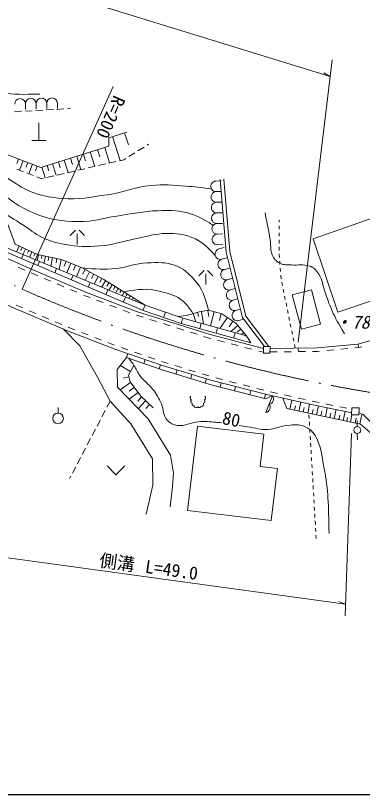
# Model space of a CAD drawing. Units: millimetres, scale not verified. Extents: x -145728 to 680000, y 20000 to 380000.
# Drawn here: x 116736 to 165697, y 205000 to 314974 of the extents above; entities that cross this region are included whole.
import ezdxf
from ezdxf.enums import TextEntityAlignment as Align

# ---------------------------------------------------------------- set-up
doc = ezdxf.new("R2010")
doc.units = ezdxf.units.MM
doc.header["$LTSCALE"] = 1000
doc.linetypes.add('LONG_DASHED_DOTTED', pattern=[15.25, 12, -1.5, 0.25, -1.5])
for name, color, linetype, lineweight in [('M-BGD', 7, 'Continuous', 13), ('M-BMK', 7, 'LONG_DASHED_DOTTED', 13), ('M-STR-HTXT', 7, 'Continuous', 13), ('M-TTL-BAND', 7, 'Continuous', 25)]:
    doc.layers.add(name, color=color, linetype=linetype, lineweight=lineweight)
doc.styles.add('ＭＳ ゴシック', font='')
doc.styles.get('ＭＳ ゴシック').set_extended_font_data('MS Gothic')

msp = doc.modelspace()

# ---------------------------------------------------------------- linework, layer by layer
at = {"layer": 'M-BGD'}
for p, q in [((118134, 302513), (118152, 301763)), ((119634, 302549), (119652, 301799)), ((121133, 302585), (121151, 301835)), ((122633, 302621), (122651, 301871)), ((116573, 301401), (117572, 301456)), ((118071, 301484), (119069, 301539)), ((119569, 301567), (120567, 301622)), ((121066, 301649), (122065, 301705)), ((122564, 301732), (123562, 301787)), ((124062, 301815), (124472, 301838)), ((120040, 297326), (120040, 299826)), ((132109, 298426), (132655, 296741)), ((119040, 297326), (121040, 297326)), ((130425, 297880), (131516, 294511)), ((128291, 296044), (128612, 295021)), ((129314, 296365), (130006, 294162)), ((134015, 295867), (134865, 296392)), ((135291, 296655), (135518, 296796)), ((124487, 294850), (124764, 293968)), ((125369, 295127), (125965, 293228)), ((126319, 295425), (126617, 294475)), ((127269, 295723), (127911, 293678)), ((132004, 294624), (132313, 294815)), ((132739, 295078), (133589, 295604)), ((117149, 294716), (116902, 294066)), ((117799, 294470), (117300, 293154)), ((118457, 294220), (118207, 293562)), ((119114, 293970), (118610, 292641)), ((119779, 293718), (119527, 293053)), ((121208, 293821), (121446, 293061)), ((121968, 294059), (122482, 292422)), ((122787, 294316), (123044, 293498)), ((123605, 294573), (124159, 292810)), ((127000, 293467), (127974, 293692)), ((128461, 293805), (129435, 294030)), ((129923, 294143), (130897, 294368)), ((131384, 294481), (132004, 294624)), ((116931, 293299), (117862, 292934)), ((118327, 292751), (119258, 292386)), ((120447, 293582), (120925, 292062)), ((122615, 292453), (123590, 292678)), ((124077, 292791), (125051, 293016)), ((125538, 293129), (126513, 293354)), ((119724, 292204), (120397, 291940)), ((120397, 291940), (120667, 292002)), ((121154, 292115), (122128, 292340)), ((145024, 291613), (145774, 291633)), ((145063, 290114), (145812, 290133)), ((145101, 288614), (145851, 288634)), ((145140, 287115), (145890, 287134)), ((153961, 285809), (153962, 286127)), ((145179, 285615), (145928, 285635)), ((153957, 284809), (153959, 285309)), ((125195, 284669), (124445, 283919)), ((125445, 282669), (125445, 284169)), ((125695, 284669), (126445, 283919)), ((145217, 284116), (145967, 284135)), ((153954, 283809), (153956, 284309)), ((145256, 282616), (146006, 282635)), ((153951, 282809), (153952, 283309)), ((117231, 282428), (116852, 281603)), ((117686, 282219), (117496, 281807)), ((118140, 282010), (117776, 281219)), ((118594, 281801), (118412, 281406)), ((119048, 281592), (118700, 280836)), ((145437, 282020), (146159, 282221)), ((153947, 281809), (153949, 282309)), ((117552, 280660), (117789, 281214)), ((119502, 281383), (119328, 281005)), ((119966, 281203), (119798, 280380)), ((120456, 281103), (120372, 280692)), ((120946, 281003), (120739, 279990)), ((121453, 280900), (121349, 280393)), ((121960, 280797), (121713, 279586)), ((122565, 280673), (122442, 280068)), ((123171, 280550), (122876, 279103)), ((145837, 280575), (146560, 280775)), ((153946, 281268), (153946, 281309)), ((153981, 280810), (153946, 281268)), ((117112, 279444), (118026, 279036)), ((119879, 279665), (120126, 280244)), ((123855, 280275), (123573, 279592)), ((124538, 279993), (123980, 278645)), ((125212, 279714), (124933, 279040)), ((125886, 279435), (125327, 278086)), ((154059, 279813), (154020, 280312)), ((118942, 278636), (119863, 278246)), ((122269, 278643), (122527, 279247)), ((124578, 277657), (124847, 278285)), ((126541, 279115), (126199, 278470)), ((127186, 278773), (126553, 277577)), ((127785, 278457), (127468, 277858)), ((143344, 278997), (142594, 278247)), ((143594, 276997), (143594, 278497)), ((143844, 278997), (144594, 278247)), ((146238, 279129), (146961, 279330)), ((154136, 278816), (154097, 279315)), ((154214, 277819), (154175, 278318)), ((120784, 277857), (121705, 277467)), ((126966, 276636), (127246, 277289)), ((128383, 278140), (127809, 277056)), ((128925, 277853), (128638, 277311)), ((129456, 277546), (128876, 276613)), ((129922, 277256), (129632, 276789)), ((146639, 277684), (147379, 277889)), ((154412, 276839), (154311, 277329)), ((122626, 277077), (123547, 276688)), ((124468, 276298), (125389, 275908)), ((129480, 275561), (129771, 276241)), ((130389, 276965), (129904, 276186)), ((130813, 276701), (130571, 276312)), ((131238, 276437), (130840, 275798)), ((131662, 276173), (131464, 275853)), ((147039, 276238), (147740, 276433)), ((154612, 275859), (154512, 276349)), ((126310, 275519), (126564, 275411)), ((126564, 275411), (127241, 275154)), ((132087, 275909), (131776, 275409)), ((131932, 274513), (132234, 275219)), ((132511, 275644), (132354, 275395)), ((132934, 275377), (132710, 275022)), ((133357, 275110), (133245, 274933)), ((147440, 274793), (148102, 274976)), ((154812, 274880), (154712, 275370)), ((116815, 274074), (117736, 273685)), ((128176, 274799), (129111, 274444)), ((130045, 274089), (130980, 273734)), ((133780, 274844), (133647, 274633)), ((134203, 274577), (134136, 274472)), ((134697, 273332), (135011, 274067)), ((155013, 273900), (154913, 274390)), ((118658, 273296), (119579, 272908)), ((131915, 273379), (132850, 273024)), ((137624, 272330), (137883, 273087)), ((141819, 272914), (142162, 271740)), ((142406, 273085), (142578, 272498)), ((143003, 273213), (143285, 271428)), ((143895, 273354), (144036, 272462)), ((144772, 273159), (144257, 271158)), ((145773, 272902), (145515, 271901)), ((147841, 273347), (148464, 273520)), ((155213, 272920), (155113, 273410)), ((120500, 272519), (121422, 272130)), ((122343, 271742), (123264, 271353)), ((133788, 272677), (134741, 272376)), ((135695, 272075), (136649, 271775)), ((140110, 271482), (140368, 272239)), ((146637, 272343), (145574, 270792)), ((147412, 271811), (146881, 271036)), ((148241, 271902), (148936, 272095)), ((155414, 271941), (155314, 272431)), ((124186, 270964), (124232, 270945)), ((124232, 270945), (125118, 270602)), ((137602, 271474), (138556, 271173)), ((139510, 270873), (140464, 270572)), ((142739, 270749), (142953, 271520)), ((145040, 270110), (145254, 270881)), ((148109, 271193), (147123, 270361)), ((148524, 270700), (148032, 270284)), ((155614, 270961), (155514, 271451)), ((126050, 270241), (126983, 269879)), ((127915, 269518), (128848, 269157)), ((141417, 270271), (142371, 269970)), ((143325, 269670), (144049, 269441)), ((144049, 269441), (144282, 269380)), ((147521, 269420), (147736, 270191)), ((148940, 270207), (148627, 269943)), ((149263, 269825), (149106, 269693)), ((155815, 269981), (155714, 270471)), ((156015, 269002), (155915, 269491)), ((129780, 268796), (130713, 268435)), ((145249, 269127), (146217, 268874)), ((147184, 268621), (148151, 268368)), ((156216, 268022), (156115, 268512)), ((165036, 268579), (165168, 268097)), ((131654, 268097), (132599, 267772)), ((133545, 267447), (134491, 267122)), ((149119, 268115), (150086, 267862)), ((151054, 267609), (151716, 267435)), ((152659, 267485), (153659, 267496)), ((154659, 267506), (155659, 267516)), ((156648, 268026), (156653, 267526)), ((156659, 267526), (157659, 267537)), ((158658, 267547), (159366, 267554)), ((159366, 267554), (159657, 267581)), ((160653, 267673), (161649, 267765)), ((162645, 267857), (163640, 267948)), ((164636, 268040), (165125, 268085)), ((165125, 268085), (165616, 268220)), ((134852, 265835), (135047, 266403)), ((135437, 266797), (136383, 266473)), ((137328, 266148), (137615, 266049)), ((132952, 264715), (131509, 265546)), ((137002, 265097), (137197, 265664)), ((137615, 266049), (138281, 265845)), ((139237, 265552), (140194, 265260)), ((132716, 263968), (131908, 263766)), ((139370, 264361), (139546, 264935)), ((141150, 264967), (142106, 264674)), ((141461, 263721), (141636, 264295)), ((143062, 264381), (144018, 264088)), ((132957, 263179), (131509, 262110)), ((143516, 263091), (143692, 263665)), ((144981, 263820), (145950, 263571)), ((145626, 262519), (145775, 263100)), ((146919, 263323), (147887, 263075)), ((133492, 262455), (132768, 261920)), ((147649, 262000), (147798, 262582)), ((148856, 262827), (149825, 262578)), ((149810, 261447), (149959, 262028)), ((150793, 262330), (151762, 262082)), ((152734, 261847), (153710, 261629)), ((134026, 261731), (132766, 260800)), ((134511, 261119), (133981, 260542)), ((151883, 260915), (152032, 261496)), ((152045, 260874), (152907, 261296)), ((152083, 258943), (153015, 261272)), ((152083, 258943), (153015, 261272)), ((154686, 261411), (155662, 261193)), ((155472, 259386), (155740, 260663)), ((156638, 260974), (157614, 260756)), ((122728, 258854), (122728, 259654)), ((130092, 260550), (129628, 259664)), ((135088, 260588), (134051, 259461)), ((135652, 260070), (135133, 259506)), ((156102, 259254), (156234, 259884)), ((156732, 259122), (156996, 260382)), ((157354, 258991), (157485, 259613)), ((157976, 258860), (158237, 260105)), ((158589, 260538), (159055, 260434)), ((159055, 260434), (159568, 260331)), ((159215, 258600), (159475, 259839)), ((160463, 258338), (160726, 259587)), ((160548, 260133), (161528, 259935)), ((162508, 259737), (163489, 259539)), ((129396, 259221), (128932, 258335)), ((158181, 258087), (158152, 258586)), ((158595, 258730), (158725, 259350)), ((159839, 258469), (159970, 259094)), ((161093, 258206), (161225, 258835)), ((161722, 258074), (161986, 259333)), ((162356, 257941), (162489, 258575)), ((162990, 257808), (163256, 259076)), ((164011, 257594), (164225, 258614)), ((165330, 257317), (165606, 258635)), ((128700, 257892), (128237, 257006)), ((158239, 257088), (158210, 257587)), ((163501, 257701), (163608, 258211)), ((164670, 257455), (164809, 258115)), ((164963, 257813), (164969, 256948)), ((128005, 256563), (127541, 255677)), ((158297, 256090), (158268, 256589)), ((127309, 255234), (126845, 254348)), ((158355, 255092), (158326, 255591)), ((164975, 255948), (164981, 255082)), ((158413, 254093), (158384, 254592)), ((126613, 253905), (126150, 253019)), ((158471, 253095), (158442, 253594)), ((125918, 252576), (125454, 251690)), ((158529, 252097), (158500, 252596)), ((125222, 251247), (124758, 250361)), ((129643, 251381), (130893, 250131)), ((132143, 251381), (130893, 250131)), ((158588, 251098), (158558, 251598)), ((124526, 249918), (124367, 249614)), ((158646, 250100), (158617, 250599)), ((158704, 249102), (158675, 249601)), ((158762, 248103), (158733, 248603)), ((158820, 247105), (158791, 247604)), ((158878, 246107), (158849, 246606)), ((158936, 245109), (158907, 245608)), ((158994, 244110), (158965, 244609)), ((159052, 243112), (159023, 243611)), ((159110, 242114), (159081, 242613)), ((159168, 241115), (159139, 241614))]:
    msp.add_line(p, q, dxfattribs=at)
for points in [[(107800, 289881), (108225, 295955), (113965, 295924), (120278, 293529), (129879, 296543), (129902, 297711), (132425, 298528)], [(77137, 297841), (118744, 279263), (126751, 275875), (133815, 273193), (144187, 269922), (151721, 267951)], [(145638, 291830), (146463, 281576), (148761, 272325), (151872, 268241)], [(146137, 291870), (146958, 281657), (149221, 272546), (152505, 268235)], [(73994, 290707), (102328, 279957), (116453, 273684), (124044, 270481), (130890, 267830), (137461, 265574), (144310, 263476), (152185, 261457), (158951, 259945), (164184, 258889)], [(107800, 289881), (115476, 285986), (116675, 282684), (119838, 281229), (123209, 280542), (126120, 279338), (129175, 277721), (132409, 275708), (135011, 274067)], [(112748, 282713), (134732, 273317), (140132, 271474), (149948, 268746)], [(115501, 282163), (135011, 274067), (140368, 272239), (149327, 269748)], [(149948, 268746), (149327, 269748), (147826, 271527), (145850, 272882), (143970, 273366), (142656, 273159), (140859, 272633), (139587, 272505)], [(123485, 270717), (125788, 268328), (128315, 263906), (130092, 260550), (133013, 257313), (136053, 252378), (136132, 248666), (135185, 244561)], [(152654, 267985), (159341, 268054), (165036, 268579), (168063, 269409), (168985, 269664)], [(132591, 267246), (132392, 266680), (131089, 265006), (131125, 262510), (135437, 258016), (138596, 252914), (139051, 250363), (138899, 248480), (138565, 245625)], [(132392, 266680), (137275, 265003), (144148, 262898), (152045, 260874)], [(133451, 265581), (132657, 264203), (132891, 263268), (134409, 261213), (136161, 259601)], [(154451, 260951), (155012, 259483), (165429, 257296), (166735, 256142), (171746, 243751), (167069, 257387), (165824, 258663), (165205, 258863)]]:
    msp.add_lwpolyline(points, dxfattribs=at)
at = {"layer": 'M-BGD', "lineweight": 18}
for points in [[(158752, 283443), (162226, 273099), (166959, 274689), (167436, 273270), (175162, 275864), (171403, 287055), (169192, 286312), (168956, 287015)], [(155799, 275520), (157075, 270692), (159781, 271407), (158506, 276235)], [(152836, 243682), (141026, 245083), (142438, 256981), (151802, 255870), (151259, 251291), (153704, 251001)]]:
    msp.add_lwpolyline(points, close=True, dxfattribs=at)
at = {"layer": 'M-BGD'}
for points in [[(151715, 267303), (152648, 267295), (152656, 268234), (151723, 268242)], [(164175, 258616), (165196, 258584), (165227, 259577), (164206, 259609)]]:
    msp.add_lwpolyline(points, close=True, dxfattribs=at)
for centre, radius in [((122728, 258104), 750), ((164972, 256448), 500)]:
    msp.add_circle(centre, radius, dxfattribs=at)
for centre, radius, start, end in [((117384, 302495), 750, 1.38035, 181.38035), ((118884, 302531), 750, 1.38035, 181.38035), ((120384, 302567), 750, 1.38035, 181.38035), ((121883, 302603), 750, 1.38035, 181.38035), ((145043, 290863), 750, 91.47827, 271.47827), ((145082, 289364), 750, 91.47827, 271.47827), ((145121, 287864), 750, 91.47827, 271.47827), ((145159, 286365), 750, 91.47827, 271.47827), ((145198, 284865), 750, 91.47827, 271.47827), ((145237, 283366), 750, 91.47827, 271.47827), ((145637, 281298), 750, 105.49256, 285.49256), ((146038, 279852), 750, 105.49256, 285.49256), ((146438, 278407), 750, 105.49256, 285.49256), ((146839, 276961), 750, 105.49256, 285.49256), ((147240, 275516), 750, 105.49256, 285.49256), ((147640, 274070), 750, 105.49256, 285.49256), ((148041, 272625), 750, 105.49256, 285.49256), ((141655, 260997), 300, 131.69646, 250.31174), ((141768, 260504), 300, 135.42172, 248.97879), ((143176, 260515), 300, 284.47614, 41.84201), ((143270, 260985), 300, 295.5816, 51.83622), ((152423, 260833), 737, 279.85058, 36.51304), ((141941, 260119), 300, 159.44718, 269.02339), ((142222, 259909), 300, 197.56364, 321.14954), ((142680, 259920), 300, 221.4806, 335.92433), ((142980, 260096), 300, 265.11615, 25.19228), ((151957, 259669), 737, 279.85058, 36.51304)]:
    msp.add_arc(centre, radius, start, end, dxfattribs=at)
at = {"layer": 'M-BGD', "lineweight": 18}
for points, knots in [([(92871, 307223), (93445, 307099), (94059, 306978), (94745, 306856), (99959, 305928), (102988, 306190), (108223, 305388), (110749, 305000), (112086, 304322), (114628, 304053), (116774, 303827), (117597, 303822), (120149, 303890)], [0, 0, 0, 0, 1, 1, 1, 2, 2, 2, 3, 3, 3, 4, 4, 4, 4]), ([(131963, 275986), (134212, 276294), (135240, 276555), (137220, 276009), (138546, 275644), (139430, 275518), (140439, 274582), (141052, 274013), (141313, 273688), (141759, 272896)], [0, 0, 0, 0, 1, 1, 1, 2, 2, 2, 3, 3, 3, 3]), ([(132710, 266571), (133076, 266120), (133181, 265981), (133451, 265581), (133816, 265043), (133892, 264659), (134277, 264135), (134899, 263291), (135485, 263019), (136130, 262192), (136695, 261466), (136912, 260984), (137314, 260157), (137739, 259283), (137473, 258501), (138165, 257818), (138610, 257379), (138968, 257147), (139592, 257090), (140755, 256983), (141376, 257483), (142538, 257606), (143517, 257710), (144076, 257618), (145058, 257545), (145328, 257525), (145579, 257502), (145816, 257475)], [0, 0, 0, 0, 1, 1, 1, 2, 2, 2, 3, 3, 3, 4, 4, 4, 5, 5, 5, 6, 6, 6, 7, 7, 7, 8, 8, 8, 9, 9, 9, 9]), ([(148289, 257086), (148647, 257026), (149030, 256965), (149462, 256907), (150600, 256756), (151233, 256463), (152377, 256543), (153607, 256629), (154243, 257095), (155475, 257150), (156347, 257190), (156922, 257286), (157692, 256877), (158552, 256420), (158965, 255914), (159362, 255025), (159984, 253633), (159955, 252721), (160249, 251225), (160959, 247612), (160859, 246216), (160999, 241829)], [0, 0, 0, 0, 1, 1, 1, 2, 2, 2, 3, 3, 3, 4, 4, 4, 5, 5, 5, 6, 6, 6, 7, 7, 7, 7])]:
    msp.add_open_spline(points, degree=3, knots=knots, dxfattribs=at)
at = {"layer": 'M-BGD'}
for points, knots in [([(109598, 294489), (111486, 292613), (112096, 292039), (113858, 290661), (115913, 289054), (117040, 287993), (119464, 287029), (121752, 286119), (123201, 285926), (125662, 285884), (127782, 285847), (128932, 286381), (131032, 286673), (133311, 286990), (134575, 287346), (136875, 287423), (138435, 287475), (139350, 287533), (140862, 287147), (142441, 286744), (143085, 286325), (144627, 285352)], [0, 0, 0, 0, 1, 1, 1, 2, 2, 2, 3, 3, 3, 4, 4, 4, 5, 5, 5, 6, 6, 6, 7, 7, 7, 7]), ([(113230, 294351), (114585, 292821), (115227, 292241), (116777, 291245), (118993, 289819), (120572, 289422), (123195, 289163), (125732, 288912), (127176, 289332), (129700, 289683), (132136, 290022), (133409, 290777), (135859, 290984), (137750, 291144), (138824, 291036), (140716, 290898), (142155, 290793), (142654, 290738), (144388, 290499)], [0, 0, 0, 0, 1, 1, 1, 2, 2, 2, 3, 3, 3, 4, 4, 4, 5, 5, 5, 6, 6, 6, 6]), ([(107855, 290671), (111022, 289247), (111969, 288886), (114453, 287454), (115768, 286695), (116482, 286233), (117763, 285419), (118826, 284743), (119328, 284200), (120466, 283657), (121665, 283086), (122408, 282888), (123715, 282655), (125597, 282320), (126698, 282306), (128605, 282443), (130645, 282589), (131726, 283104), (133737, 283475), (135417, 283785), (136341, 284194), (138050, 284204), (139454, 284213), (140295, 284170), (141603, 283657), (143126, 283061), (143701, 282381), (144915, 281095)], [0, 0, 0, 0, 1, 1, 1, 2, 2, 2, 3, 3, 3, 4, 4, 4, 5, 5, 5, 6, 6, 6, 7, 7, 7, 8, 8, 8, 9, 9, 9, 9]), ([(151948, 287117), (152341, 285175), (152470, 284650), (152698, 283051), (152800, 282334), (152666, 281884), (152935, 281211), (153172, 280617), (153485, 280318), (154044, 280007), (154621, 279685), (155062, 279838), (155720, 279773), (156700, 279677), (157301, 279922), (158236, 279612), (158887, 279396), (159156, 279006), (159548, 278444), (160125, 277615), (160051, 276950), (160392, 276000), (160760, 274975), (160946, 274392), (161381, 273394), (161971, 272038), (162263, 271584), (163160, 270052)], [0, 0, 0, 0, 1, 1, 1, 2, 2, 2, 3, 3, 3, 4, 4, 4, 5, 5, 5, 6, 6, 6, 7, 7, 7, 8, 8, 8, 9, 9, 9, 9]), ([(126120, 279338), (128343, 279172), (129081, 279103), (130967, 279275), (132684, 279432), (133586, 280018), (135310, 280064), (136890, 280107), (137851, 280208), (139337, 279670), (140517, 279242), (141042, 278648), (141903, 277735), (143198, 276362), (143378, 275333), (143970, 273366)], [0, 0, 0, 0, 1, 1, 1, 2, 2, 2, 3, 3, 3, 4, 4, 4, 5, 5, 5, 5])]:
    msp.add_open_spline(points, degree=3, knots=knots, dxfattribs=at)
at = {"layer": 'M-BMK'}
msp.add_line((76359, 294834), (117685, 276322), dxfattribs=at)
msp.add_arc((199936, 463785), 204714, 246.31014, 261.27001, dxfattribs=at)
at = {"layer": 'M-STR-HTXT'}
for p, q in [((90514, 328200), (161143, 306362)), ((156633, 268838), (161425, 308706)), ((161143, 306362), (160262, 306896)), ((117685, 276322), (130516, 304965)), ((164139, 255984), (163251, 230221)), ((109262, 239285), (163307, 231843)), ((163307, 231843), (162350, 232227))]:
    msp.add_line(p, q, dxfattribs=at)
at = {"layer": 'M-TTL-BAND'}
msp.add_line((40000, 205000), (579000, 205000), dxfattribs=at)

# ---------------------------------------------------------------- texts
at = {"layer": 'M-BGD', "style": 'ＭＳ ゴシック', "oblique": 15}
msp.add_text('・78.0', height=1833, dxfattribs=at).set_placement((161716, 271683), align=Align.MIDDLE_LEFT)
at = {"layer": 'M-BGD', "style": 'ＭＳ ゴシック'}
msp.add_text('80', height=1833, rotation=348.179, dxfattribs=at).set_placement((147197, 257971), align=Align.MIDDLE_CENTER)
at = {"layer": 'M-STR-HTXT', "style": 'ＭＳ ゴシック'}
for s, rotation, p in [('R=200', 245.87, (128843, 301231)), ('側溝', 352.16, (130870, 236309)), ('L=49.0', 352.16, (138563, 235250))]:
    msp.add_text(s, height=1833, rotation=rotation, dxfattribs=at).set_placement(p, align=Align.BOTTOM_CENTER)

doc.saveas('drawing.dxf')
